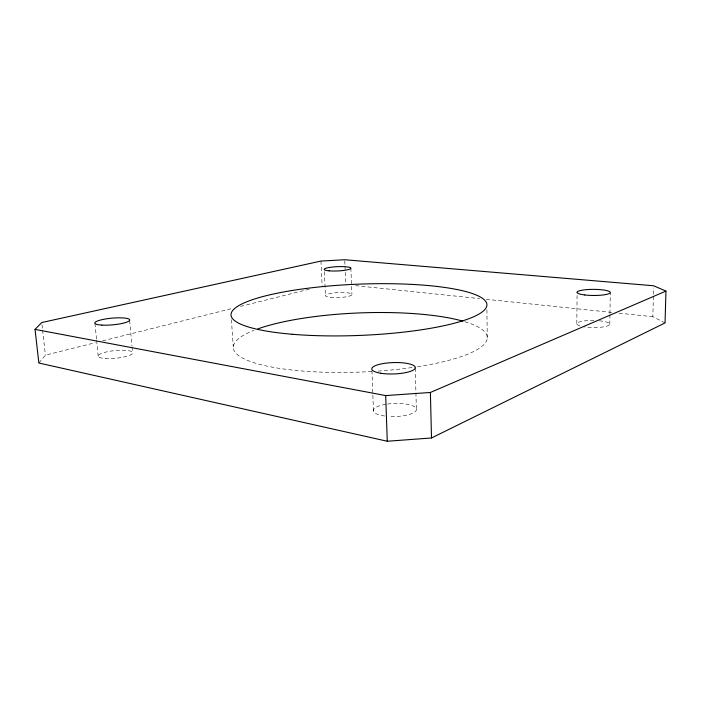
<?xml version="1.0" encoding="UTF-8"?>
<svg xmlns="http://www.w3.org/2000/svg" width="701" height="701" viewBox="0 0 701 701"><rect width="100%" height="100%" fill="white"/><g stroke="black" fill="none" stroke-linecap="round" stroke-linejoin="round"><path stroke-width="0.53" stroke-dasharray="3.5 2.63" d="M576.818 323.547L577.089 292.133M609.782 324.335L609.94 314.495M609.958 313.4L610.291 292.624M665.047 322.916L652.841 316.703L653.385 295.366M653.411 294.306L653.577 287.901M38.853 363.013L45.399 355.153L95.24 342.701M102.661 340.844L233.082 308.256M240.504 306.398L309.43 289.18M355.582 285.649L479.712 298.617M486.24 299.301L613.638 312.611M619.088 313.181L652.841 316.703M42.007 324.703L42.489 329.058M42.612 330.145L45.399 355.153M94.95 323.38L96.536 339.389M96.642 340.458L98.236 356.467M129.632 320.585L131.954 345.926M132.051 346.977L132.533 352.261M231.409 319.709L233.275 346.855M324.344 271.637L325.492 295.813M320.953 261.07L322.153 285.999M344.761 260.825L344.945 265.153M344.997 266.24L345.733 283.546M350.85 268.036L351.937 294.254M371.942 370.663L373.475 411.364M415.229 368.183L415.886 391.789M415.921 392.858L416.394 410.024M486.923 309.781L487.248 338.425M464.851 321.724A127.109 29.565 -2.3 0 1 414.379 367.193M412.057 367.534A127.109 29.565 -2.3 0 1 378.181 371.092M371.758 371.512A127.109 29.565 -2.3 0 1 251.396 361.856A127.109 29.565 -2.3 0 1 253.99 330.329M599.355 320.786A16.509 3.523 0.7 0 1 607.898 325.799A16.509 3.523 0.7 0 1 584.047 326.806M579.902 325.904A16.509 3.523 0.7 0 1 578.798 322.145A16.509 3.523 0.7 0 1 594.176 320.488M387.53 404.03A21.6 6.537 -1.7 0 1 416.49 409.235A21.6 6.537 -1.7 0 1 388.556 416.394M384.665 416.008A21.6 6.537 -1.7 0 1 373.335 410.251A21.6 6.537 -1.7 0 1 386.505 404.188M105.15 358.5A17.376 3.864 -5.6 0 0 132.612 353.26A17.376 3.864 -5.6 0 0 108.506 351.508A17.376 3.864 -5.6 0 0 105.15 358.5M330.346 297.338A13.293 2.48 -2.5 0 0 351.841 294.902A13.293 2.48 -2.5 0 0 334 292.948A13.293 2.48 -2.5 0 0 330.346 297.338"/><path stroke-width="1.05" d="M665.95 291.09L665.047 322.916L431.509 437.967L387.276 441.253L38.853 363.013L35.05 329.391L41.762 322.53L320.953 261.07L344.717 259.747L653.63 285.771L665.95 291.09L430.388 392.472L385.69 395.583L35.05 329.391M385.69 395.583L387.276 441.253M430.388 392.472L431.509 437.967M257.942 328.848A127.109 29.565 -2.3 0 1 462.721 321.102M292.115 334.254A128.046 25.639 -2.3 0 0 486.871 305.54A128.046 25.639 -2.3 0 0 297.916 289.601A128.046 25.639 -2.3 0 0 292.115 334.254M584.757 294.963A16.631 3.049 0.2 0 0 610.291 292.624A16.631 3.049 0.2 0 0 585.983 289.688A16.631 3.049 0.2 0 0 584.757 294.963M380.862 373.265A21.81 5.696 -1.8 0 0 415.229 368.183A21.81 5.696 -1.8 0 0 384.507 363.346A21.81 5.696 -1.8 0 0 380.862 373.265M101.882 325.106A17.507 3.356 -5.1 0 0 129.606 320.401A17.507 3.356 -5.1 0 0 105.352 319.008A17.507 3.356 -5.1 0 0 101.882 325.106M329.12 270.831A13.372 2.138 -2.5 0 0 350.745 268.597A13.372 2.138 -2.5 0 0 332.817 267.011A13.372 2.138 -2.5 0 0 329.12 270.831"/></g></svg>
